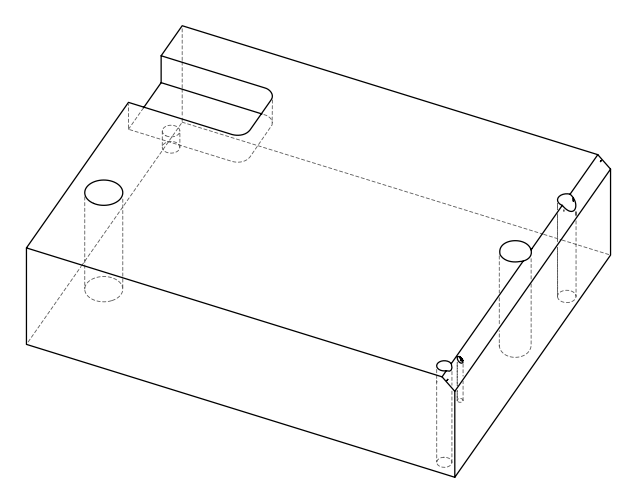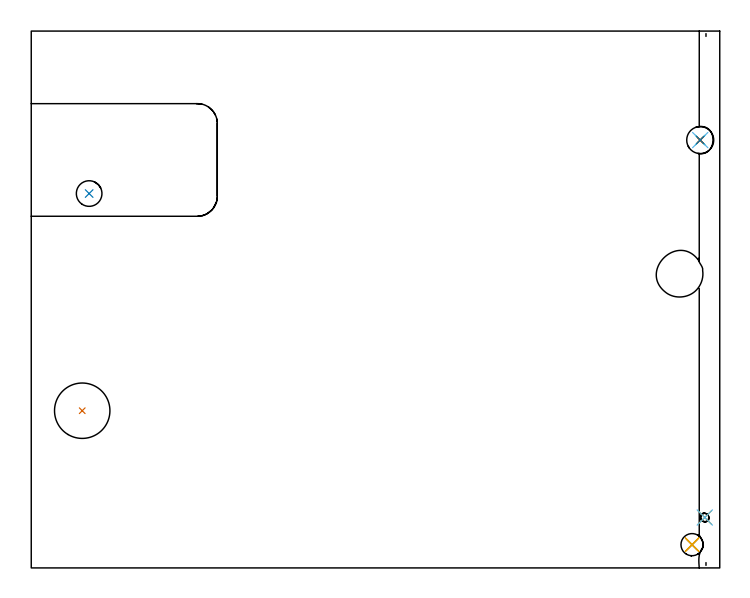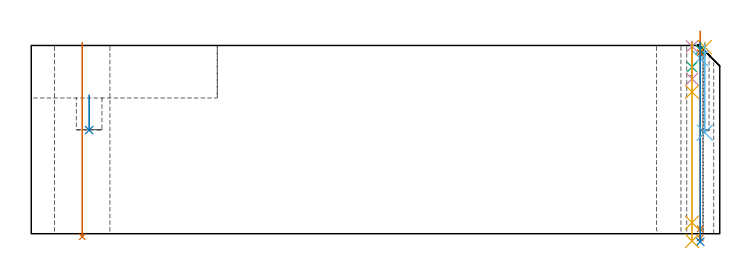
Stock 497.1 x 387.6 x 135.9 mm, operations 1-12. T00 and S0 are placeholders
(PLAN: 15 operations, 12 tool changes, 46.1 min)
(1 INDEXABLE_INSERT_DRILL_THROUGH_HOLE_FROM_SOLID | STEP1HOLE_3 | NXT0302_035 | 0.56 min | 170663 mm3)
(2 INDEXABLE_INSERT_DRILL_BLIND_HOLE_FROM_SOLID | STEP1POCKET | NXT0302_008 | 0.11 min | 16328 mm3)
(3 SPOT_DRILL | STEP1HOLE | NXT0321_9005460120000 | 0.05 min | 182 mm3)
(4 SPOT_DRILL_1 | STEP1HOLE_2 | NXT0321_9005460120000 | 0.03 min | 57 mm3)
(5 SPOT_DRILL_2 | STEP1POCKET_1 | NXT0321_9005460120000 | 0.03 min | 35 mm3)
(6 DRILL_BLIND_HOLE_INTO_CENTER | STEP1HOLE | UGT0301_457 | 0.05 min | 168 mm3)
(7 GUN_DRILL_THROUGH_HOLE | STEP1HOLE | UGT0307_003 | 0.69 min | 4904 mm3)
(8 SPADE_DRILL_TO_ENLARGE_THROUGH_HOLE | STEP1HOLE | UGT0306_010 | 0.58 min | 35249 mm3)
(9 DRILL_BLIND_HOLE_INTO_CENTER_1 | STEP1HOLE_2 | UGT0301_217 | 0.07 min | 1143 mm3)
(10 DRILL_TO_ENLARGE_BLIND_HOLE | STEP1HOLE_2 | NXT0301_111 | 0.11 min | 3431 mm3)
(11 GUN_DRILL_THROUGH_HOLE_1 | STEP1HOLE_2 | UGT0307_013 | 0.77 min | 22727 mm3)
(12 DRILL_BLIND_HOLE_INTO_CENTER_2 | STEP1POCKET_1 | UGT0301_457 | 0.26 min | 1813 mm3)
(13 AREA_MILL | FG_CHAMFER_SURFACE | UGT0205_001 | 18.48 min | 41581 mm3)
(14 MILL_SLOT | SLOT_PARTIAL_RECTANGULAR | UGT0201_094 | Follow Part, ap 5, ae 75% | 15.5 min | 400421 mm3)
(15 MILL_THROUGH_HOLE_FROM_SOLID_MATERIAL | STEP1HOLE_1 | NXT0201_007 | Circular | 8.86 min | 119227 mm3)
(TOOL NXT0302_035 | Index. Insert Drill 40mm [880-D4000L40-05] | D40 PA176 FL200 Z2)
(TOOL NXT0302_008 | Index. Insert Drill 18.5mm [880-D1850L25-05] | D18.5 PA176 FL93 Z2)
(TOOL NXT0321_9005460120000 | NC Spot Drill, 142deg, 12mm, Carbide, Uncoated | D12 PA142 FL30 Z2)
(TOOL UGT0301_457 | Carbide Drill 6.2 mm | D6.2 PA118 FL63 Z2)
(TOOL UGT0307_003 | Gun Drill 7 mm | D7 PA130 FL24 Z1)
(TOOL UGT0306_010 | Spade Drill 19.5mm | D19.5 PA132 FL10 Z2)
(TOOL UGT0301_217 | Twist Drill 10.4 mm | D10.4 PA118 FL82 Z2)
(TOOL NXT0301_111 | Carbide Drill 16.1mm [860.1-1610-050A1-PM 4234] | D16.1 PA147 FL73 Z2)
(TOOL UGT0307_013 | Gun Drill 16 mm | D16 PA130 FL24 Z1)
(TOOL UGT0205_001 | Chamfer Mill 20 x 3 x 45 deg. | D20 FL50 Z2)
(TOOL UGT0201_094 | End mill 20 mm | D20 FL38 Z4)
(TOOL NXT0201_007 | ENDMILL 25mm [R216.25-25050GCK54P 1620] | D25 R3 FL54 Z5)
(OP 1 INDEXABLE_INSERT_DRILL_THROUGH_HOLE_FROM_SOLID)
G17 G21 G94 G90
T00 M6
G54
G17 G0 G90 X36.8 Y113.5 S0 M3
G43 Z145.9 H1
G94 G81 G98 Z-2.198 F250. R137.9
G80
M5
M2
(OP 2 INDEXABLE_INSERT_DRILL_BLIND_HOLE_FROM_SOLID)
G17 G21 G94 G90
T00 M6
G54
G17 G0 G90 X41.8 Y270.3 S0 M3
G43 Z145.9 H1
G94 G81 G98 Z74.8 F250. R100.
G80
M5
M2
(OP 3 SPOT_DRILL)
G17 G21 G94 G90
T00 M6
G54
G17 G0 G90 X483. Y308.9 S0 M3
G43 Z145.9 H0
G94 G81 G98 Z132.9 F250. R138.9
G80
M5
M2
(OP 4 SPOT_DRILL_1)
G17 G21 G94 G90
T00 M6
G54
G17 G0 G90 X477.1 Y16.8 S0 M3
G43 Z145.9 H0
G94 G81 G98 Z135.211 F250. R138.9
G80
M5
M2
(OP 5 SPOT_DRILL_2)
G17 G21 G94 G90
T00 M6
G54
G17 G0 G90 X486.3 Y36.4 S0 M3
G43 Z145.9 H0
G94 G81 G98 Z134.733 F250. R138.
G80
M5
M2
(OP 6 DRILL_BLIND_HOLE_INTO_CENTER)
G17 G21 G94 G90
T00 M6
G54
G17 G0 G90 X483. Y308.9 S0 M3
G43 Z145.9 H0
G94 G81 G98 Z126.6 F250. R137.9
G80
M5
M2
(OP 7 GUN_DRILL_THROUGH_HOLE)
G17 G21 G94 G90
T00 M6
G54
G17 G0 G90 X483. Y308.9 M8
G43 Z146.19 H0
S716 M3
G94 G1 Z130.768 F125. M26
G4 X.084
Z3.5 F250.
G4 X.084
Z-3.132 F125.
G4 X.084
M5
M9
G0 Z146.19
M2
(OP 8 SPADE_DRILL_TO_ENLARGE_THROUGH_HOLE)
G17 G21 G94 G90
T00 M6
G54
G17 G0 G90 X483. Y308.9 S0 M3
G43 Z145.9 H0
G94 G73 G98 Z-5.841 F250. Q17.718 R137.9
G80
M5
M2
(OP 9 DRILL_BLIND_HOLE_INTO_CENTER_1)
G17 G21 G94 G90
T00 M6
G54
G17 G0 G90 X477.1 Y16.8 S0 M3
G43 Z145.9 H0
G94 G81 G98 Z120.3 F250. R137.9
G80
M5
M2
(OP 10 DRILL_TO_ENLARGE_BLIND_HOLE)
G17 G21 G94 G90
T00 M6
G54
G17 G0 G90 X477.1 Y16.8 S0 M3
G43 Z145.9 H1
G94 G81 G98 Z111.75 F250. R137.9
G80
M5
M2
(OP 11 GUN_DRILL_THROUGH_HOLE_1)
G17 G21 G94 G90
T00 M6
G54
G17 G0 G90 X477.1 Y16.8 M8
G43 Z145.9 H0
Z138.12
S716 M3
G94 G1 Z102.389 F125. M26
G4 X.084
Z8. F250.
G4 X.084
Z-5.23 F125.
G4 X.084
M5
M9
G0 Z138.12
Z145.9
M2
(OP 12 DRILL_BLIND_HOLE_INTO_CENTER_2)
G17 G21 G94 G90
T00 M6
G54
G17 G0 G90 X486.3 Y36.4 S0 M3
G43 Z145.9 H0
G94 G81 G98 Z73. F250. R137.
G80
M5
M2
